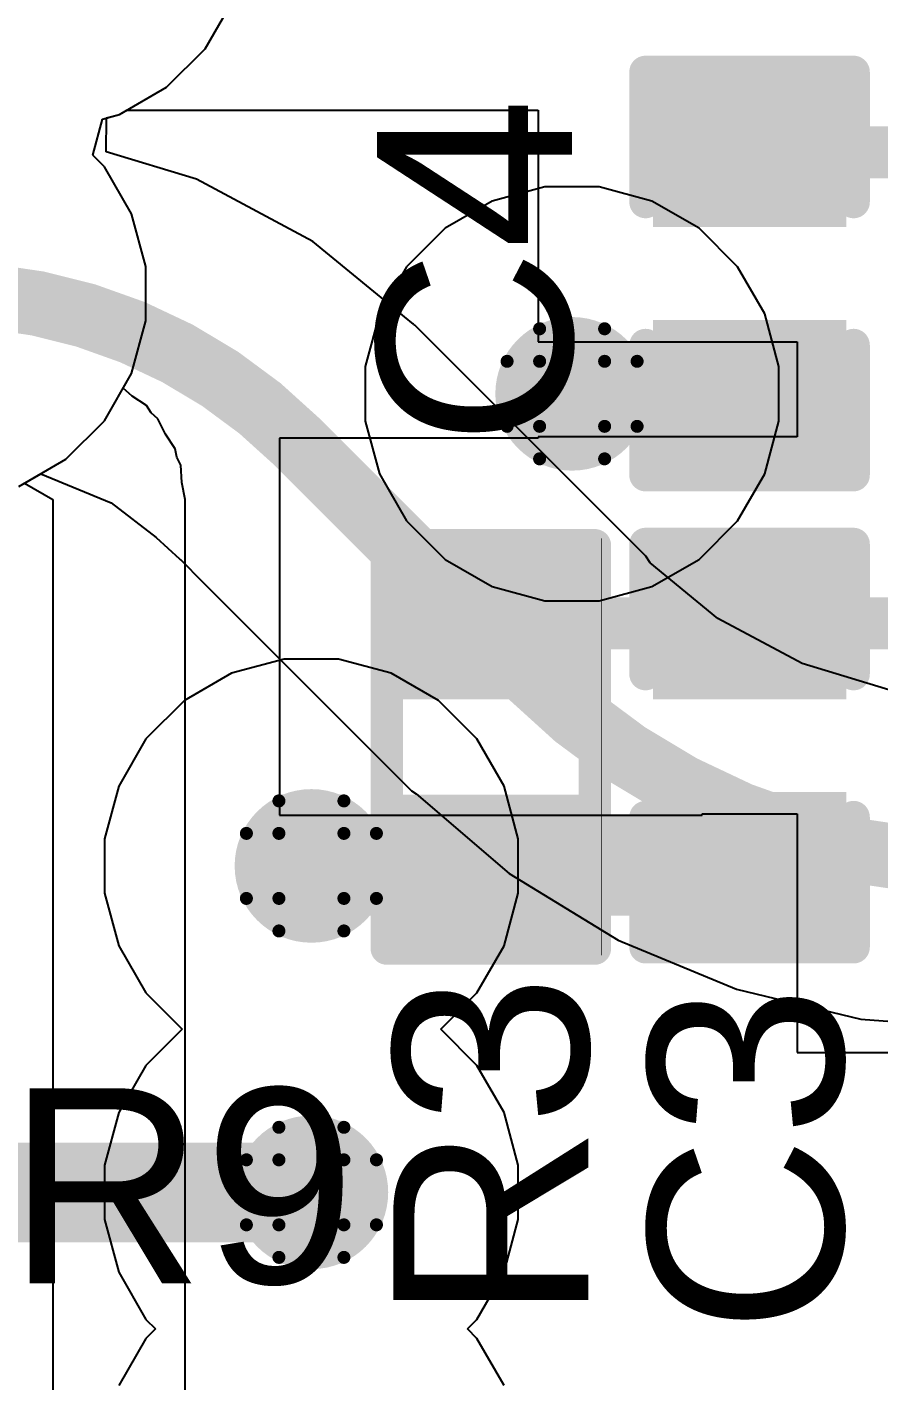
# Model space of a CAD drawing. Header units: inches. Extents: x -5 to 501, y -9 to 81.
# Drawn here: x 82.3 to 85.63, y 20.14 to 25.43 of the extents above; entities that cross this region are included whole.
import ezdxf

# ---------------------------------------------------------------- set-up
doc = ezdxf.new("R2010")
doc.units = ezdxf.units.IN
for name, color, linetype in [('Bottom Layer', 5, 'Continuous'), ('Drill Drawing', 1, 'Continuous'), ('Ground', 16, 'Continuous'), ('Power', 76, 'Continuous'), ('Top Layer', 1, 'Continuous'), ('Top Overlay', 2, 'Continuous'), ('Top Paste', 8, 'Continuous'), ('Top Solder', 216, 'Continuous'), ('Via Holes', 16, 'Continuous')]:
    doc.layers.add(name, color=color, linetype=linetype)
doc.styles.add('Arial', font='', dxfattribs={"height": 0.2})
doc.styles.get('Arial').set_extended_font_data('Arial')

msp = doc.modelspace()

# ---------------------------------------------------------------- hatches: boundary and pattern name
at = {"layer": 'Bottom Layer'}
h = msp.add_hatch(color=5, dxfattribs=at)
edge = h.paths.add_edge_path()
edge.add_arc((84.4271, 23.9979), 0.3, 0, 360)
h = msp.add_hatch(color=5, dxfattribs=at)
edge = h.paths.add_edge_path()
edge.add_arc((83.4085, 22.1539), 0.3, 0, 360)
h = msp.add_hatch(color=5, dxfattribs=at)
edge = h.paths.add_edge_path()
edge.add_arc((83.4085, 20.8788), 0.3, 0, 360)
at = {"layer": 'Ground'}
h = msp.add_hatch(color=16, dxfattribs=at)
edge = h.paths.add_edge_path()
edge.add_arc((84.4271, 23.9979), 0.3, 0, 360)
h = msp.add_hatch(color=16, dxfattribs=at)
edge = h.paths.add_edge_path()
edge.add_arc((83.4085, 22.1539), 0.3, 0, 360)
h = msp.add_hatch(color=16, dxfattribs=at)
edge = h.paths.add_edge_path()
edge.add_arc((83.4085, 20.8788), 0.3, 0, 360)
at = {"layer": 'Power'}
h = msp.add_hatch(color=76, dxfattribs=at)
edge = h.paths.add_edge_path()
edge.add_arc((84.4271, 23.9979), 0.3, 0, 360)
h = msp.add_hatch(color=76, dxfattribs=at)
edge = h.paths.add_edge_path()
edge.add_arc((83.4085, 22.1539), 0.3, 0, 360)
h = msp.add_hatch(color=76, dxfattribs=at)
edge = h.paths.add_edge_path()
edge.add_arc((83.4085, 20.8788), 0.3, 0, 360)
at = {"layer": 'Top Layer'}
for points in [[(85.438, 24.7091), (84.803, 24.7091), (84.803, 25.1663), (85.438, 25.1663)], [(85.438, 23.7693), (84.803, 23.7693), (84.803, 24.2265), (85.438, 24.2265)], [(85.438, 22.8651), (84.803, 22.8651), (84.803, 23.3223), (85.438, 23.3223)], [(84.4271, 22.86), (83.7921, 22.86), (83.7921, 23.3172), (84.4271, 23.3172)], [(84.4271, 21.9202), (83.7921, 21.9202), (83.7921, 22.3774), (84.4271, 22.3774)], [(85.438, 21.9253), (84.803, 21.9253), (84.803, 22.3825), (85.438, 22.3825)]]:
    msp.add_hatch(color=1, dxfattribs=at).paths.add_polyline_path(points)
h = msp.add_hatch(color=1, dxfattribs=at)
edge = h.paths.add_edge_path()
edge.add_arc((84.4271, 23.9979), 0.3, 0, 360)
h = msp.add_hatch(color=1, dxfattribs=at)
edge = h.paths.add_edge_path()
edge.add_arc((83.4085, 22.1539), 0.3, 0, 360)
h = msp.add_hatch(color=1, dxfattribs=at)
edge = h.paths.add_edge_path()
edge.add_arc((83.4085, 20.8788), 0.3, 0, 360)
at = {"layer": 'Top Paste'}
for points in [[(85.438, 24.7091), (84.803, 24.7091), (84.803, 25.1663), (85.438, 25.1663)], [(85.438, 23.7693), (84.803, 23.7693), (84.803, 24.2265), (85.438, 24.2265)], [(85.438, 22.8651), (84.803, 22.8651), (84.803, 23.3223), (85.438, 23.3223)], [(84.4271, 22.86), (83.7921, 22.86), (83.7921, 23.3172), (84.4271, 23.3172)], [(84.4271, 21.9202), (83.7921, 21.9202), (83.7921, 22.3774), (84.4271, 22.3774)], [(85.438, 21.9253), (84.803, 21.9253), (84.803, 22.3825), (85.438, 22.3825)]]:
    msp.add_hatch(color=8, dxfattribs=at).paths.add_polyline_path(points)
at = {"layer": 'Top Solder'}
for points in [[(85.498, 24.6491), (84.743, 24.6491), (84.743, 25.2263), (85.498, 25.2263)], [(85.498, 23.7093), (84.743, 23.7093), (84.743, 24.2865), (85.498, 24.2865)], [(85.498, 22.8051), (84.743, 22.8051), (84.743, 23.3823), (85.498, 23.3823)], [(84.4821, 22.805), (83.7371, 22.805), (83.7371, 23.3722), (84.4821, 23.3722)], [(84.4821, 21.8652), (83.7371, 21.8652), (83.7371, 22.4324), (84.4821, 22.4324)], [(85.498, 21.8653), (84.743, 21.8653), (84.743, 22.4425), (85.498, 22.4425)]]:
    msp.add_hatch(color=216, dxfattribs=at).paths.add_polyline_path(points)
at = {"layer": 'Via Holes'}
h = msp.add_hatch(color=7, dxfattribs=at)
edge = h.paths.add_edge_path()
edge.add_arc((84.4271, 23.9979), 0.15, 0, 360)
h = msp.add_hatch(color=7, dxfattribs=at)
edge = h.paths.add_edge_path()
edge.add_arc((83.4085, 22.1539), 0.15, 0, 360)
h = msp.add_hatch(color=7, dxfattribs=at)
edge = h.paths.add_edge_path()
edge.add_arc((83.4085, 20.8788), 0.15, 0, 360)

# ---------------------------------------------------------------- linework, layer by layer
at = {"layer": 'Bottom Layer'}
for p, q in [((82.9934, 25.3458), (83.0997, 25.5301)), ((82.8429, 25.1954), (82.9934, 25.3458)), ((82.6587, 25.089), (82.8429, 25.1954)), ((82.606, 24.9434), (82.6082, 25.0755)), ((82.6082, 25.0755), (82.6587, 25.089)), ((82.9592, 24.8363), (82.606, 24.9434)), ((83.4137, 24.5934), (82.9592, 24.8363)), ((83.717, 24.3445), (83.4137, 24.5934)), ((83.7173, 24.3442), (83.717, 24.3445)), ((83.7728, 24.2987), (83.7173, 24.3442)), ((83.8079, 24.2699), (83.7728, 24.2987)), ((83.8081, 24.2697), (83.8079, 24.2699)), ((83.8082, 24.2697), (83.8081, 24.2697)), ((83.8092, 24.269), (83.8082, 24.2697)), ((83.8121, 24.2664), (83.8092, 24.269)), ((83.812, 24.2662), (83.8121, 24.2664)), ((84.715, 23.3633), (83.812, 24.2662)), ((82.265, 23.6358), (82.3516, 23.6859)), ((82.3516, 23.6859), (82.6257, 23.5724)), ((82.6257, 23.5724), (82.8024, 23.4368)), ((82.8024, 23.4368), (82.8932, 23.354)), ((82.8932, 23.354), (82.8936, 23.3534)), ((82.8936, 23.3534), (82.8947, 23.3527)), ((82.8947, 23.3527), (82.8963, 23.3506)), ((82.8963, 23.3506), (82.8964, 23.3506)), ((82.8964, 23.3506), (82.9842, 23.2628)), ((84.7319, 23.3379), (84.715, 23.3633)), ((84.9968, 23.1205), (84.7319, 23.3379)), ((82.9842, 23.2628), (83.7993, 22.4476)), ((85.3255, 22.9448), (84.9968, 23.1205)), ((85.6822, 22.8366), (85.3255, 22.9448)), ((83.7993, 22.4476), (83.8179, 22.4353)), ((83.8179, 22.4353), (84.1812, 22.1249)), ((84.1812, 22.1249), (84.6073, 21.8638)), ((84.6073, 21.8638), (85.069, 21.6726)), ((85.069, 21.6726), (85.555, 21.5559)), ((85.555, 21.5559), (86.0314, 21.5184))]:
    msp.add_line(p, q, dxfattribs=at)
for points in [[(81.9531, 24.3888, 0.254, 0.254, -0.198402), (83.3514, 23.8112, 0.254, 0.254, 0)], [(83.3514, 23.8112, 0.254, 0.254, -0.000491), (83.3542, 23.8084, 0.254, 0.254, 0)], [(83.3542, 23.8084, 0.254, 0.254, 0), (84.2572, 22.9054, 0.254, 0.254, 0)], [(86.0532, 22.1615, 0.254, 0.254, -0.198912), (84.2572, 22.9054, 0.254, 0.254, 0)]]:
    msp.add_lwpolyline(points, format="xyseb", dxfattribs=at)
for points in [[(83.2879, 23.8112, 0.127, 0.127, 1), (83.4149, 23.8112, 0.127, 0.127, 1)], [(83.2879, 23.8112, 0.127, 0.127, 1), (83.4149, 23.8112, 0.127, 0.127, 1)], [(83.2907, 23.8084, 0.127, 0.127, 1), (83.4177, 23.8084, 0.127, 0.127, 1)], [(83.2907, 23.8084, 0.127, 0.127, 1), (83.4177, 23.8084, 0.127, 0.127, 1)], [(84.1937, 22.9054, 0.127, 0.127, 1), (84.3207, 22.9054, 0.127, 0.127, 1)], [(84.1937, 22.9054, 0.127, 0.127, 1), (84.3207, 22.9054, 0.127, 0.127, 1)]]:
    msp.add_lwpolyline(points, format="xyseb", close=True, dxfattribs=at)
at = {"layer": 'Drill Drawing'}
for points in [[(84.3001, 24.1249, 0.0508, 0.0508, 0), (84.3001, 24.2519, 0.0508, 0.0508, 0)], [(84.3001, 24.2519, 0.0508, 0.0508, 0), (84.5541, 24.2519, 0.0508, 0.0508, 0)], [(84.5541, 24.1249, 0.0508, 0.0508, 0), (84.5541, 24.2519, 0.0508, 0.0508, 0)], [(84.1731, 23.8709, 0.0508, 0.0508, 0), (84.1731, 24.1249, 0.0508, 0.0508, 0)], [(84.1731, 24.1249, 0.0508, 0.0508, 0), (84.3001, 24.1249, 0.0508, 0.0508, 0)], [(84.5541, 24.1249, 0.0508, 0.0508, 0), (84.6811, 24.1249, 0.0508, 0.0508, 0)], [(84.6811, 23.8709, 0.0508, 0.0508, 0), (84.6811, 24.1249, 0.0508, 0.0508, 0)], [(84.1731, 23.8709, 0.0508, 0.0508, 0), (84.3001, 23.8709, 0.0508, 0.0508, 0)], [(84.3001, 23.7439, 0.0508, 0.0508, 0), (84.3001, 23.8709, 0.0508, 0.0508, 0)], [(84.5541, 23.8709, 0.0508, 0.0508, 0), (84.6811, 23.8709, 0.0508, 0.0508, 0)], [(84.5541, 23.7439, 0.0508, 0.0508, 0), (84.5541, 23.8709, 0.0508, 0.0508, 0)], [(84.3001, 23.7439, 0.0508, 0.0508, 0), (84.5541, 23.7439, 0.0508, 0.0508, 0)], [(83.2815, 22.2809, 0.0508, 0.0508, 0), (83.2815, 22.4079, 0.0508, 0.0508, 0)], [(83.2815, 22.4079, 0.0508, 0.0508, 0), (83.5355, 22.4079, 0.0508, 0.0508, 0)], [(83.5355, 22.2809, 0.0508, 0.0508, 0), (83.5355, 22.4079, 0.0508, 0.0508, 0)], [(83.1545, 22.0269, 0.0508, 0.0508, 0), (83.1545, 22.2809, 0.0508, 0.0508, 0)], [(83.1545, 22.2809, 0.0508, 0.0508, 0), (83.2815, 22.2809, 0.0508, 0.0508, 0)], [(83.5355, 22.2809, 0.0508, 0.0508, 0), (83.6625, 22.2809, 0.0508, 0.0508, 0)], [(83.6625, 22.0269, 0.0508, 0.0508, 0), (83.6625, 22.2809, 0.0508, 0.0508, 0)], [(83.1545, 22.0269, 0.0508, 0.0508, 0), (83.2815, 22.0269, 0.0508, 0.0508, 0)], [(83.2815, 21.8999, 0.0508, 0.0508, 0), (83.2815, 22.0269, 0.0508, 0.0508, 0)], [(83.5355, 22.0269, 0.0508, 0.0508, 0), (83.6625, 22.0269, 0.0508, 0.0508, 0)], [(83.5355, 21.8999, 0.0508, 0.0508, 0), (83.5355, 22.0269, 0.0508, 0.0508, 0)], [(83.2815, 21.8999, 0.0508, 0.0508, 0), (83.5355, 21.8999, 0.0508, 0.0508, 0)], [(83.2815, 21.0058, 0.0508, 0.0508, 0), (83.2815, 21.1328, 0.0508, 0.0508, 0)], [(83.2815, 21.1328, 0.0508, 0.0508, 0), (83.5355, 21.1328, 0.0508, 0.0508, 0)], [(83.5355, 21.0058, 0.0508, 0.0508, 0), (83.5355, 21.1328, 0.0508, 0.0508, 0)], [(83.1545, 20.7518, 0.0508, 0.0508, 0), (83.1545, 21.0058, 0.0508, 0.0508, 0)], [(83.1545, 21.0058, 0.0508, 0.0508, 0), (83.2815, 21.0058, 0.0508, 0.0508, 0)], [(83.5355, 21.0058, 0.0508, 0.0508, 0), (83.6625, 21.0058, 0.0508, 0.0508, 0)], [(83.6625, 20.7518, 0.0508, 0.0508, 0), (83.6625, 21.0058, 0.0508, 0.0508, 0)], [(83.1545, 20.7518, 0.0508, 0.0508, 0), (83.2815, 20.7518, 0.0508, 0.0508, 0)], [(83.2815, 20.6248, 0.0508, 0.0508, 0), (83.2815, 20.7518, 0.0508, 0.0508, 0)], [(83.5355, 20.7518, 0.0508, 0.0508, 0), (83.6625, 20.7518, 0.0508, 0.0508, 0)], [(83.5355, 20.6248, 0.0508, 0.0508, 0), (83.5355, 20.7518, 0.0508, 0.0508, 0)], [(83.2815, 20.6248, 0.0508, 0.0508, 0), (83.5355, 20.6248, 0.0508, 0.0508, 0)]]:
    msp.add_lwpolyline(points, format="xyseb", dxfattribs=at)
for points in [[(84.2874, 24.2519, 0.0254, 0.0254, 1), (84.3128, 24.2519, 0.0254, 0.0254, 1)], [(84.2874, 24.2519, 0.0254, 0.0254, 1), (84.3128, 24.2519, 0.0254, 0.0254, 1)], [(84.5414, 24.2519, 0.0254, 0.0254, 1), (84.5668, 24.2519, 0.0254, 0.0254, 1)], [(84.5414, 24.2519, 0.0254, 0.0254, 1), (84.5668, 24.2519, 0.0254, 0.0254, 1)], [(84.1604, 24.1249, 0.0254, 0.0254, 1), (84.1858, 24.1249, 0.0254, 0.0254, 1)], [(84.1604, 24.1249, 0.0254, 0.0254, 1), (84.1858, 24.1249, 0.0254, 0.0254, 1)], [(84.2874, 24.1249, 0.0254, 0.0254, 1), (84.3128, 24.1249, 0.0254, 0.0254, 1)], [(84.2874, 24.1249, 0.0254, 0.0254, 1), (84.3128, 24.1249, 0.0254, 0.0254, 1)], [(84.5414, 24.1249, 0.0254, 0.0254, 1), (84.5668, 24.1249, 0.0254, 0.0254, 1)], [(84.5414, 24.1249, 0.0254, 0.0254, 1), (84.5668, 24.1249, 0.0254, 0.0254, 1)], [(84.6684, 24.1249, 0.0254, 0.0254, 1), (84.6938, 24.1249, 0.0254, 0.0254, 1)], [(84.6684, 24.1249, 0.0254, 0.0254, 1), (84.6938, 24.1249, 0.0254, 0.0254, 1)], [(84.1604, 23.8709, 0.0254, 0.0254, 1), (84.1858, 23.8709, 0.0254, 0.0254, 1)], [(84.1604, 23.8709, 0.0254, 0.0254, 1), (84.1858, 23.8709, 0.0254, 0.0254, 1)], [(84.2874, 23.8709, 0.0254, 0.0254, 1), (84.3128, 23.8709, 0.0254, 0.0254, 1)], [(84.2874, 23.8709, 0.0254, 0.0254, 1), (84.3128, 23.8709, 0.0254, 0.0254, 1)], [(84.5414, 23.8709, 0.0254, 0.0254, 1), (84.5668, 23.8709, 0.0254, 0.0254, 1)], [(84.5414, 23.8709, 0.0254, 0.0254, 1), (84.5668, 23.8709, 0.0254, 0.0254, 1)], [(84.6684, 23.8709, 0.0254, 0.0254, 1), (84.6938, 23.8709, 0.0254, 0.0254, 1)], [(84.6684, 23.8709, 0.0254, 0.0254, 1), (84.6938, 23.8709, 0.0254, 0.0254, 1)], [(84.2874, 23.7439, 0.0254, 0.0254, 1), (84.3128, 23.7439, 0.0254, 0.0254, 1)], [(84.2874, 23.7439, 0.0254, 0.0254, 1), (84.3128, 23.7439, 0.0254, 0.0254, 1)], [(84.5414, 23.7439, 0.0254, 0.0254, 1), (84.5668, 23.7439, 0.0254, 0.0254, 1)], [(84.5414, 23.7439, 0.0254, 0.0254, 1), (84.5668, 23.7439, 0.0254, 0.0254, 1)], [(83.2688, 22.4079, 0.0254, 0.0254, 1), (83.2942, 22.4079, 0.0254, 0.0254, 1)], [(83.2688, 22.4079, 0.0254, 0.0254, 1), (83.2942, 22.4079, 0.0254, 0.0254, 1)], [(83.5228, 22.4079, 0.0254, 0.0254, 1), (83.5482, 22.4079, 0.0254, 0.0254, 1)], [(83.5228, 22.4079, 0.0254, 0.0254, 1), (83.5482, 22.4079, 0.0254, 0.0254, 1)], [(83.1418, 22.2809, 0.0254, 0.0254, 1), (83.1672, 22.2809, 0.0254, 0.0254, 1)], [(83.1418, 22.2809, 0.0254, 0.0254, 1), (83.1672, 22.2809, 0.0254, 0.0254, 1)], [(83.2688, 22.2809, 0.0254, 0.0254, 1), (83.2942, 22.2809, 0.0254, 0.0254, 1)], [(83.2688, 22.2809, 0.0254, 0.0254, 1), (83.2942, 22.2809, 0.0254, 0.0254, 1)], [(83.5228, 22.2809, 0.0254, 0.0254, 1), (83.5482, 22.2809, 0.0254, 0.0254, 1)], [(83.5228, 22.2809, 0.0254, 0.0254, 1), (83.5482, 22.2809, 0.0254, 0.0254, 1)], [(83.6498, 22.2809, 0.0254, 0.0254, 1), (83.6752, 22.2809, 0.0254, 0.0254, 1)], [(83.6498, 22.2809, 0.0254, 0.0254, 1), (83.6752, 22.2809, 0.0254, 0.0254, 1)], [(83.1418, 22.0269, 0.0254, 0.0254, 1), (83.1672, 22.0269, 0.0254, 0.0254, 1)], [(83.1418, 22.0269, 0.0254, 0.0254, 1), (83.1672, 22.0269, 0.0254, 0.0254, 1)], [(83.2688, 22.0269, 0.0254, 0.0254, 1), (83.2942, 22.0269, 0.0254, 0.0254, 1)], [(83.2688, 22.0269, 0.0254, 0.0254, 1), (83.2942, 22.0269, 0.0254, 0.0254, 1)], [(83.5228, 22.0269, 0.0254, 0.0254, 1), (83.5482, 22.0269, 0.0254, 0.0254, 1)], [(83.5228, 22.0269, 0.0254, 0.0254, 1), (83.5482, 22.0269, 0.0254, 0.0254, 1)], [(83.6498, 22.0269, 0.0254, 0.0254, 1), (83.6752, 22.0269, 0.0254, 0.0254, 1)], [(83.6498, 22.0269, 0.0254, 0.0254, 1), (83.6752, 22.0269, 0.0254, 0.0254, 1)], [(83.2688, 21.8999, 0.0254, 0.0254, 1), (83.2942, 21.8999, 0.0254, 0.0254, 1)], [(83.2688, 21.8999, 0.0254, 0.0254, 1), (83.2942, 21.8999, 0.0254, 0.0254, 1)], [(83.5228, 21.8999, 0.0254, 0.0254, 1), (83.5482, 21.8999, 0.0254, 0.0254, 1)], [(83.5228, 21.8999, 0.0254, 0.0254, 1), (83.5482, 21.8999, 0.0254, 0.0254, 1)], [(83.2688, 21.1328, 0.0254, 0.0254, 1), (83.2942, 21.1328, 0.0254, 0.0254, 1)], [(83.2688, 21.1328, 0.0254, 0.0254, 1), (83.2942, 21.1328, 0.0254, 0.0254, 1)], [(83.5228, 21.1328, 0.0254, 0.0254, 1), (83.5482, 21.1328, 0.0254, 0.0254, 1)], [(83.5228, 21.1328, 0.0254, 0.0254, 1), (83.5482, 21.1328, 0.0254, 0.0254, 1)], [(83.1418, 21.0058, 0.0254, 0.0254, 1), (83.1672, 21.0058, 0.0254, 0.0254, 1)], [(83.1418, 21.0058, 0.0254, 0.0254, 1), (83.1672, 21.0058, 0.0254, 0.0254, 1)], [(83.2688, 21.0058, 0.0254, 0.0254, 1), (83.2942, 21.0058, 0.0254, 0.0254, 1)], [(83.2688, 21.0058, 0.0254, 0.0254, 1), (83.2942, 21.0058, 0.0254, 0.0254, 1)], [(83.5228, 21.0058, 0.0254, 0.0254, 1), (83.5482, 21.0058, 0.0254, 0.0254, 1)], [(83.5228, 21.0058, 0.0254, 0.0254, 1), (83.5482, 21.0058, 0.0254, 0.0254, 1)], [(83.6498, 21.0058, 0.0254, 0.0254, 1), (83.6752, 21.0058, 0.0254, 0.0254, 1)], [(83.6498, 21.0058, 0.0254, 0.0254, 1), (83.6752, 21.0058, 0.0254, 0.0254, 1)], [(83.1418, 20.7518, 0.0254, 0.0254, 1), (83.1672, 20.7518, 0.0254, 0.0254, 1)], [(83.1418, 20.7518, 0.0254, 0.0254, 1), (83.1672, 20.7518, 0.0254, 0.0254, 1)], [(83.2688, 20.7518, 0.0254, 0.0254, 1), (83.2942, 20.7518, 0.0254, 0.0254, 1)], [(83.2688, 20.7518, 0.0254, 0.0254, 1), (83.2942, 20.7518, 0.0254, 0.0254, 1)], [(83.5228, 20.7518, 0.0254, 0.0254, 1), (83.5482, 20.7518, 0.0254, 0.0254, 1)], [(83.5228, 20.7518, 0.0254, 0.0254, 1), (83.5482, 20.7518, 0.0254, 0.0254, 1)], [(83.6498, 20.7518, 0.0254, 0.0254, 1), (83.6752, 20.7518, 0.0254, 0.0254, 1)], [(83.6498, 20.7518, 0.0254, 0.0254, 1), (83.6752, 20.7518, 0.0254, 0.0254, 1)], [(83.2688, 20.6248, 0.0254, 0.0254, 1), (83.2942, 20.6248, 0.0254, 0.0254, 1)], [(83.2688, 20.6248, 0.0254, 0.0254, 1), (83.2942, 20.6248, 0.0254, 0.0254, 1)], [(83.5228, 20.6248, 0.0254, 0.0254, 1), (83.5482, 20.6248, 0.0254, 0.0254, 1)], [(83.5228, 20.6248, 0.0254, 0.0254, 1), (83.5482, 20.6248, 0.0254, 0.0254, 1)]]:
    msp.add_lwpolyline(points, format="xyseb", close=True, dxfattribs=at)
at = {"layer": 'Ground'}
for p, q in [((82.9934, 25.3458), (83.0997, 25.5301)), ((82.8429, 25.1954), (82.9934, 25.3458)), ((82.6587, 25.089), (82.8429, 25.1954)), ((82.5548, 24.9297), (82.5928, 25.0714)), ((82.5928, 25.0714), (82.6587, 25.089)), ((82.5997, 24.8849), (82.5548, 24.9297)), ((82.706, 24.7007), (82.5997, 24.8849)), ((82.7611, 24.4952), (82.706, 24.7007)), ((82.7611, 24.2824), (82.7611, 24.4952)), ((82.706, 24.0769), (82.7611, 24.2824)), ((82.673, 24.0196), (82.706, 24.0769)), ((82.7075, 23.9893), (82.673, 24.0196)), ((82.7638, 23.9517), (82.7075, 23.9893)), ((82.7828, 23.9233), (82.7638, 23.9517)), ((82.8085, 23.9007), (82.7828, 23.9233)), ((82.8385, 23.8399), (82.8085, 23.9007)), ((82.8761, 23.7836), (82.8385, 23.8399)), ((82.8828, 23.7501), (82.8761, 23.7836)), ((82.8979, 23.7195), (82.8828, 23.7501)), ((82.9023, 23.6519), (82.8979, 23.7195)), ((82.2876, 23.6489), (82.3976, 23.5854)), ((82.9156, 23.5854), (82.9023, 23.6519)), ((82.3976, 23.5854), (82.3976, 11.3284)), ((82.9156, 11.3284), (82.9156, 23.5854))]:
    msp.add_line(p, q, dxfattribs=at)
at = {"layer": 'Power'}
for p, q in [((82.9934, 25.3458), (83.0997, 25.5301)), ((82.8429, 25.1954), (82.9934, 25.3458)), ((82.6587, 25.089), (82.8429, 25.1954)), ((82.5548, 24.9297), (82.5928, 25.0714)), ((82.5928, 25.0714), (82.6587, 25.089)), ((82.5997, 24.8849), (82.5548, 24.9297)), ((82.706, 24.7007), (82.5997, 24.8849)), ((84.3207, 24.8059), (84.1152, 24.7509)), ((84.5334, 24.8059), (84.3207, 24.8059)), ((84.7389, 24.7509), (84.5334, 24.8059)), ((84.1152, 24.7509), (83.9309, 24.6445)), ((84.9232, 24.6445), (84.7389, 24.7509)), ((82.7611, 24.4952), (82.706, 24.7007)), ((83.9309, 24.6445), (83.7805, 24.494)), ((85.0736, 24.494), (84.9232, 24.6445)), ((82.7611, 24.2824), (82.7611, 24.4952)), ((83.7805, 24.494), (83.6741, 24.3098)), ((85.18, 24.3098), (85.0736, 24.494)), ((82.706, 24.0769), (82.7611, 24.2824)), ((83.6741, 24.3098), (83.6191, 24.1043)), ((85.2351, 24.1043), (85.18, 24.3098)), ((82.5997, 23.8927), (82.706, 24.0769)), ((83.6191, 24.1043), (83.6191, 23.8915)), ((85.2351, 23.8915), (85.2351, 24.1043)), ((82.4492, 23.7422), (82.5997, 23.8927)), ((83.6191, 23.8915), (83.6741, 23.686)), ((85.18, 23.686), (85.2351, 23.8915)), ((82.265, 23.6358), (82.4492, 23.7422)), ((83.6741, 23.686), (83.7805, 23.5018)), ((85.0736, 23.5018), (85.18, 23.686)), ((83.7805, 23.5018), (83.9309, 23.3514)), ((84.9232, 23.3514), (85.0736, 23.5018)), ((83.9309, 23.3514), (84.1152, 23.245)), ((84.7389, 23.245), (84.9232, 23.3514)), ((84.1152, 23.245), (84.3207, 23.1899)), ((84.5334, 23.1899), (84.7389, 23.245)), ((84.3207, 23.1899), (84.5334, 23.1899)), ((83.3021, 22.9619), (83.0966, 22.9068)), ((83.5149, 22.9619), (83.3021, 22.9619)), ((83.7204, 22.9068), (83.5149, 22.9619)), ((83.0966, 22.9068), (82.9124, 22.8004)), ((83.9046, 22.8004), (83.7204, 22.9068)), ((82.9124, 22.8004), (82.762, 22.65)), ((84.0551, 22.65), (83.9046, 22.8004)), ((82.762, 22.65), (82.6556, 22.4658)), ((84.1615, 22.4658), (84.0551, 22.65)), ((82.6556, 22.4658), (82.6005, 22.2603)), ((84.2165, 22.2603), (84.1615, 22.4658)), ((82.6005, 22.2603), (82.6005, 22.0475)), ((84.2165, 22.0475), (84.2165, 22.2603)), ((82.6005, 22.0475), (82.6556, 21.842)), ((84.1615, 21.842), (84.2165, 22.0475)), ((82.6556, 21.842), (82.762, 21.6578)), ((84.0551, 21.6578), (84.1615, 21.842)), ((82.762, 21.6578), (82.9034, 21.5163)), ((83.9137, 21.5163), (84.0551, 21.6578)), ((82.9034, 21.5163), (82.762, 21.3749)), ((84.0551, 21.3749), (83.9137, 21.5163)), ((82.762, 21.3749), (82.6556, 21.1907)), ((84.1615, 21.1907), (84.0551, 21.3749)), ((82.6556, 21.1907), (82.6005, 20.9852)), ((84.2165, 20.9852), (84.1615, 21.1907)), ((82.6005, 20.9852), (82.6005, 20.7724)), ((84.2165, 20.7724), (84.2165, 20.9852)), ((82.6005, 20.7724), (82.6556, 20.5669)), ((84.1615, 20.5669), (84.2165, 20.7724)), ((82.6556, 20.5669), (82.762, 20.3827)), ((84.0551, 20.3827), (84.1615, 20.5669)), ((82.762, 20.3827), (82.7992, 20.3454)), ((84.0178, 20.3454), (84.0551, 20.3827)), ((82.762, 20.3081), (82.6556, 20.1239)), ((82.7992, 20.3454), (82.762, 20.3081)), ((84.0551, 20.3081), (84.0178, 20.3454)), ((84.1615, 20.1239), (84.0551, 20.3081))]:
    msp.add_line(p, q, dxfattribs=at)
at = {"layer": 'Top Layer'}
for p, q in [((82.5548, 24.9297), (82.5928, 25.0714)), ((82.5928, 25.0714), (82.6587, 25.089)), ((82.6587, 25.089), (82.687, 25.1054)), ((82.687, 25.1054), (84.295, 25.1054)), ((84.295, 25.1054), (84.295, 24.2011)), ((82.5997, 24.8849), (82.5548, 24.9297)), ((82.706, 24.7007), (82.5997, 24.8849)), ((82.7611, 24.4952), (82.706, 24.7007)), ((82.7611, 24.2824), (82.7611, 24.4952)), ((82.706, 24.0769), (82.7611, 24.2824)), ((84.295, 24.2011), (85.3059, 24.2011)), ((85.3059, 24.2011), (85.3059, 23.8303)), ((82.5997, 23.8927), (82.706, 24.0769)), ((82.4492, 23.7422), (82.5997, 23.8927)), ((84.295, 23.8252), (83.2841, 23.8252)), ((83.2841, 23.8252), (83.2841, 22.352)), ((85.3059, 23.8303), (84.295, 23.8303)), ((84.295, 23.8303), (84.295, 23.8252)), ((82.265, 23.6358), (82.4492, 23.7422)), ((83.2841, 22.352), (84.9351, 22.352)), ((84.9351, 22.352), (84.9351, 22.3571)), ((84.9351, 22.3571), (85.3059, 22.3571)), ((85.3059, 22.3571), (85.3059, 21.4249)), ((85.3059, 21.4249), (86.3794, 21.4249))]:
    msp.add_line(p, q, dxfattribs=at)
for points in [[(85.1205, 24.9415, 0.2032, 0.2032, 0), (86.1314, 24.9415, 0.2032, 0.2032, 0)], [(85.1205, 24.9377, 0.2032, 0.2032, 0), (85.1205, 24.9415, 0.2032, 0.2032, 0)], [(84.4271, 23.9979, 0.3894, 0.3894, 0), (85.1205, 23.9979, 0.3894, 0.3894, 0)], [(84.1096, 23.1013, 0.2032, 0.2032, 0), (86.1314, 23.1013, 0.2032, 0.2032, 0)], [(84.1096, 23.0886, 0.2032, 0.2032, 0), (84.1096, 23.1013, 0.2032, 0.2032, 0)], [(83.4085, 22.1539, 0.3894, 0.3894, 0), (85.1205, 22.1539, 0.3894, 0.3894, 0)], [(81.7245, 20.8788, 0.3894, 0.3894, 0), (83.4085, 20.8788, 0.3894, 0.3894, 0)]]:
    msp.add_lwpolyline(points, format="xyseb", dxfattribs=at)
for points in [[(85.0697, 24.9415, 0.1016, 0.1016, 1), (85.1713, 24.9415, 0.1016, 0.1016, 1)], [(85.0697, 24.9415, 0.1016, 0.1016, 1), (85.1713, 24.9415, 0.1016, 0.1016, 1)], [(85.0697, 24.9377, 0.1016, 0.1016, 1), (85.1713, 24.9377, 0.1016, 0.1016, 1)], [(84.3297, 23.9979, 0.1947, 0.1947, 1), (84.5244, 23.9979, 0.1947, 0.1947, 1)], [(85.0231, 23.9979, 0.1947, 0.1947, 1), (85.2178, 23.9979, 0.1947, 0.1947, 1)], [(84.0588, 23.1013, 0.1016, 0.1016, 1), (84.1604, 23.1013, 0.1016, 0.1016, 1)], [(84.0588, 23.1013, 0.1016, 0.1016, 1), (84.1604, 23.1013, 0.1016, 0.1016, 1)], [(84.0588, 23.0886, 0.1016, 0.1016, 1), (84.1604, 23.0886, 0.1016, 0.1016, 1)], [(83.3112, 22.1539, 0.1947, 0.1947, 1), (83.5059, 22.1539, 0.1947, 0.1947, 1)], [(85.0231, 22.1539, 0.1947, 0.1947, 1), (85.2178, 22.1539, 0.1947, 0.1947, 1)], [(83.3112, 20.8788, 0.1947, 0.1947, 1), (83.5059, 20.8788, 0.1947, 0.1947, 1)]]:
    msp.add_lwpolyline(points, format="xyseb", close=True, dxfattribs=at)
at = {"layer": 'Top Overlay'}
for points in [[(84.7141, 25.2552, 0.127, 0.127, 0), (85.5269, 25.2552, 0.127, 0.127, 0)], [(84.7141, 24.7472, 0.127, 0.127, 0), (84.7141, 25.2552, 0.127, 0.127, 0)], [(85.5269, 24.7472, 0.127, 0.127, 0), (85.5269, 25.2552, 0.127, 0.127, 0)], [(84.7141, 23.6804, 0.127, 0.127, 0), (84.7141, 24.1884, 0.127, 0.127, 0)], [(85.5269, 23.6804, 0.127, 0.127, 0), (85.5269, 24.1884, 0.127, 0.127, 0)], [(84.7141, 23.6804, 0.127, 0.127, 0), (85.5269, 23.6804, 0.127, 0.127, 0)], [(83.7032, 21.8313, 0.127, 0.127, 0), (83.7032, 23.4061, 0.127, 0.127, 0)], [(83.7032, 23.4061, 0.127, 0.127, 0), (84.516, 23.4061, 0.127, 0.127, 0)], [(84.516, 21.8313, 0.127, 0.127, 0), (84.516, 23.4061, 0.127, 0.127, 0)], [(84.5414, 21.8059, 0.00323, 0.00323, 0), (84.5414, 23.4315, 0.00323, 0.00323, 0)], [(84.7141, 23.4112, 0.127, 0.127, 0), (85.5269, 23.4112, 0.127, 0.127, 0)], [(84.7141, 22.9032, 0.127, 0.127, 0), (84.7141, 23.4112, 0.127, 0.127, 0)], [(85.5269, 22.9032, 0.127, 0.127, 0), (85.5269, 23.4112, 0.127, 0.127, 0)], [(84.7141, 21.8364, 0.127, 0.127, 0), (84.7141, 22.3444, 0.127, 0.127, 0)], [(85.5269, 21.8364, 0.127, 0.127, 0), (85.5269, 22.3444, 0.127, 0.127, 0)], [(83.7032, 21.8313, 0.127, 0.127, 0), (84.516, 21.8313, 0.127, 0.127, 0)], [(84.7141, 21.8364, 0.127, 0.127, 0), (85.5269, 21.8364, 0.127, 0.127, 0)]]:
    msp.add_lwpolyline(points, format="xyseb", dxfattribs=at)
for points in [[(84.6823, 25.2552, 0.0635, 0.0635, 1), (84.7458, 25.2552, 0.0635, 0.0635, 1)], [(84.6823, 25.2552, 0.0635, 0.0635, 1), (84.7458, 25.2552, 0.0635, 0.0635, 1)], [(85.4951, 25.2552, 0.0635, 0.0635, 1), (85.5586, 25.2552, 0.0635, 0.0635, 1)], [(85.4951, 25.2552, 0.0635, 0.0635, 1), (85.5586, 25.2552, 0.0635, 0.0635, 1)], [(84.6823, 24.7472, 0.0635, 0.0635, 1), (84.7458, 24.7472, 0.0635, 0.0635, 1)], [(85.4951, 24.7472, 0.0635, 0.0635, 1), (85.5586, 24.7472, 0.0635, 0.0635, 1)], [(84.6823, 24.1884, 0.0635, 0.0635, 1), (84.7458, 24.1884, 0.0635, 0.0635, 1)], [(85.4951, 24.1884, 0.0635, 0.0635, 1), (85.5586, 24.1884, 0.0635, 0.0635, 1)], [(84.6823, 23.6804, 0.0635, 0.0635, 1), (84.7458, 23.6804, 0.0635, 0.0635, 1)], [(84.6823, 23.6804, 0.0635, 0.0635, 1), (84.7458, 23.6804, 0.0635, 0.0635, 1)], [(85.4951, 23.6804, 0.0635, 0.0635, 1), (85.5586, 23.6804, 0.0635, 0.0635, 1)], [(85.4951, 23.6804, 0.0635, 0.0635, 1), (85.5586, 23.6804, 0.0635, 0.0635, 1)], [(83.6714, 23.4061, 0.0635, 0.0635, 1), (83.7349, 23.4061, 0.0635, 0.0635, 1)], [(83.6714, 23.4061, 0.0635, 0.0635, 1), (83.7349, 23.4061, 0.0635, 0.0635, 1)], [(84.4842, 23.4061, 0.0635, 0.0635, 1), (84.5477, 23.4061, 0.0635, 0.0635, 1)], [(84.4842, 23.4061, 0.0635, 0.0635, 1), (84.5477, 23.4061, 0.0635, 0.0635, 1)], [(84.5406, 23.4315, 0.00161, 0.00161, 1), (84.5422, 23.4315, 0.00161, 0.00161, 1)], [(84.6823, 23.4112, 0.0635, 0.0635, 1), (84.7458, 23.4112, 0.0635, 0.0635, 1)], [(84.6823, 23.4112, 0.0635, 0.0635, 1), (84.7458, 23.4112, 0.0635, 0.0635, 1)], [(85.4951, 23.4112, 0.0635, 0.0635, 1), (85.5586, 23.4112, 0.0635, 0.0635, 1)], [(85.4951, 23.4112, 0.0635, 0.0635, 1), (85.5586, 23.4112, 0.0635, 0.0635, 1)], [(84.6823, 22.9032, 0.0635, 0.0635, 1), (84.7458, 22.9032, 0.0635, 0.0635, 1)], [(85.4951, 22.9032, 0.0635, 0.0635, 1), (85.5586, 22.9032, 0.0635, 0.0635, 1)], [(84.6823, 22.3444, 0.0635, 0.0635, 1), (84.7458, 22.3444, 0.0635, 0.0635, 1)], [(85.4951, 22.3444, 0.0635, 0.0635, 1), (85.5586, 22.3444, 0.0635, 0.0635, 1)], [(83.6714, 21.8313, 0.0635, 0.0635, 1), (83.7349, 21.8313, 0.0635, 0.0635, 1)], [(83.6714, 21.8313, 0.0635, 0.0635, 1), (83.7349, 21.8313, 0.0635, 0.0635, 1)], [(84.4842, 21.8313, 0.0635, 0.0635, 1), (84.5477, 21.8313, 0.0635, 0.0635, 1)], [(84.4842, 21.8313, 0.0635, 0.0635, 1), (84.5477, 21.8313, 0.0635, 0.0635, 1)], [(84.6823, 21.8364, 0.0635, 0.0635, 1), (84.7458, 21.8364, 0.0635, 0.0635, 1)], [(84.6823, 21.8364, 0.0635, 0.0635, 1), (84.7458, 21.8364, 0.0635, 0.0635, 1)], [(85.4951, 21.8364, 0.0635, 0.0635, 1), (85.5586, 21.8364, 0.0635, 0.0635, 1)], [(85.4951, 21.8364, 0.0635, 0.0635, 1), (85.5586, 21.8364, 0.0635, 0.0635, 1)], [(84.5406, 21.8059, 0.00161, 0.00161, 1), (84.5422, 21.8059, 0.00161, 0.00161, 1)]]:
    msp.add_lwpolyline(points, format="xyseb", close=True, dxfattribs=at)

# ---------------------------------------------------------------- texts
at = {"layer": 'Top Overlay', "style": 'Arial'}
for s, p in [('C4', (84.4269, 23.7936)), ('R3', (84.4904, 20.371)), ('C3', (85.4861, 20.3278))]:
    msp.add_text(s, height=0.762, rotation=90, dxfattribs=at).set_placement(p)
msp.add_text('R9', height=0.762, dxfattribs=at).set_placement((82.22, 20.5233))

doc.saveas('drawing.dxf')
